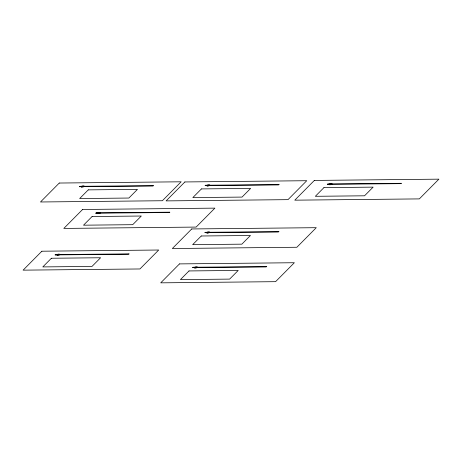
<?xml version="1.0" encoding="UTF-8"?>
<svg xmlns="http://www.w3.org/2000/svg" width="462" height="462" viewBox="0 0 462 462"><rect width="100%" height="100%" fill="white"/><g stroke="black" fill="none" stroke-linecap="round" stroke-linejoin="round"><path stroke-width="0.69" d="M79.718 186.758L80.163 186.307L153.592 185.672L152.824 186.013L79.429 186.694L80.163 186.307M96.004 213.277L96.454 212.826L169.877 212.185L169.115 212.526L95.686 213.167L96.454 212.826M55.29 255.001L55.735 254.55L129.164 253.915L128.401 254.256L54.972 254.897L55.735 254.55M205.33 185.672L205.775 185.222L279.204 184.586L278.442 184.927L205.041 185.608L205.775 185.222M205.151 232.75L205.596 232.299L279.025 231.658L278.257 231.999L204.833 232.64L205.596 232.299M192.914 267.689L193.359 267.244L266.788 266.603L266.02 266.944L192.625 267.631L193.359 267.244M327.604 184.39L328.049 183.945L401.478 183.304L400.716 183.645L327.315 184.332L328.049 183.945M59.269 183.039L40.494 201.981L162.381 200.739L181.156 181.797L59.269 183.039M88.259 189.876L79.666 198.544L128.869 198.042L137.462 189.374L88.259 189.876M82.594 209.482L63.814 228.43L196.125 227.079L214.899 208.131L82.594 209.482M41.875 251.213L23.1 270.154L139.934 268.965L158.709 250.017L41.875 251.213M92.105 216.522L83.512 225.19L132.715 224.688L141.308 216.02L92.105 216.522M51.392 258.252L42.799 266.921L92.002 266.418L100.595 257.75L51.392 258.252M184.881 181.953L166.106 200.895L287.993 199.653L306.768 180.711L184.881 181.953M201.432 188.918L192.839 197.586L242.042 197.083L250.635 188.415L201.432 188.918M191.736 228.956L172.338 248.527L296.875 247.257L316.274 227.685L191.736 228.956M201.253 235.995L192.66 244.664L241.863 244.161L250.456 235.493L201.253 235.995M179.499 263.9L160.724 282.842L275.577 281.67L294.352 262.728L179.499 263.9M189.016 270.94L180.423 279.608L229.626 279.106L238.219 270.437L189.016 270.94M314.362 180.428L294.791 200.173L419.334 198.897L438.9 179.158L314.362 180.428M323.926 187.636L315.332 196.304L364.535 195.801L373.129 187.133L323.926 187.636M81.762 187.116A1.582 0.572 -11.6 0 0 84.217 186.267A1.582 0.572 -11.6 0 0 82.034 186.071A1.582 0.572 -11.6 0 0 81.762 187.116M207.374 186.03A1.582 0.572 -11.6 0 0 209.829 185.181A1.582 0.572 -11.6 0 0 207.646 184.985A1.582 0.572 -11.6 0 0 207.374 186.03M329.649 184.754A1.582 0.572 -11.6 0 0 332.103 183.905A1.582 0.572 -11.6 0 0 329.92 183.703A1.582 0.572 -11.6 0 0 329.649 184.754M194.958 268.052A1.582 0.572 -11.6 0 0 197.413 267.203A1.582 0.572 -11.6 0 0 195.23 267.001A1.582 0.572 -11.6 0 0 194.958 268.052M207.195 233.108A1.582 0.572 -11.6 0 0 209.65 232.259A1.582 0.572 -11.6 0 0 207.467 232.057A1.582 0.572 -11.6 0 0 207.195 233.108M57.334 255.365A1.582 0.572 -11.6 0 0 59.789 254.516A1.582 0.572 -11.6 0 0 57.606 254.314A1.582 0.572 -11.6 0 0 57.334 255.365M98.054 213.635A1.582 0.572 -11.6 0 0 100.508 212.786A1.582 0.572 -11.6 0 0 98.325 212.584A1.582 0.572 -11.6 0 0 98.054 213.635"/></g></svg>
